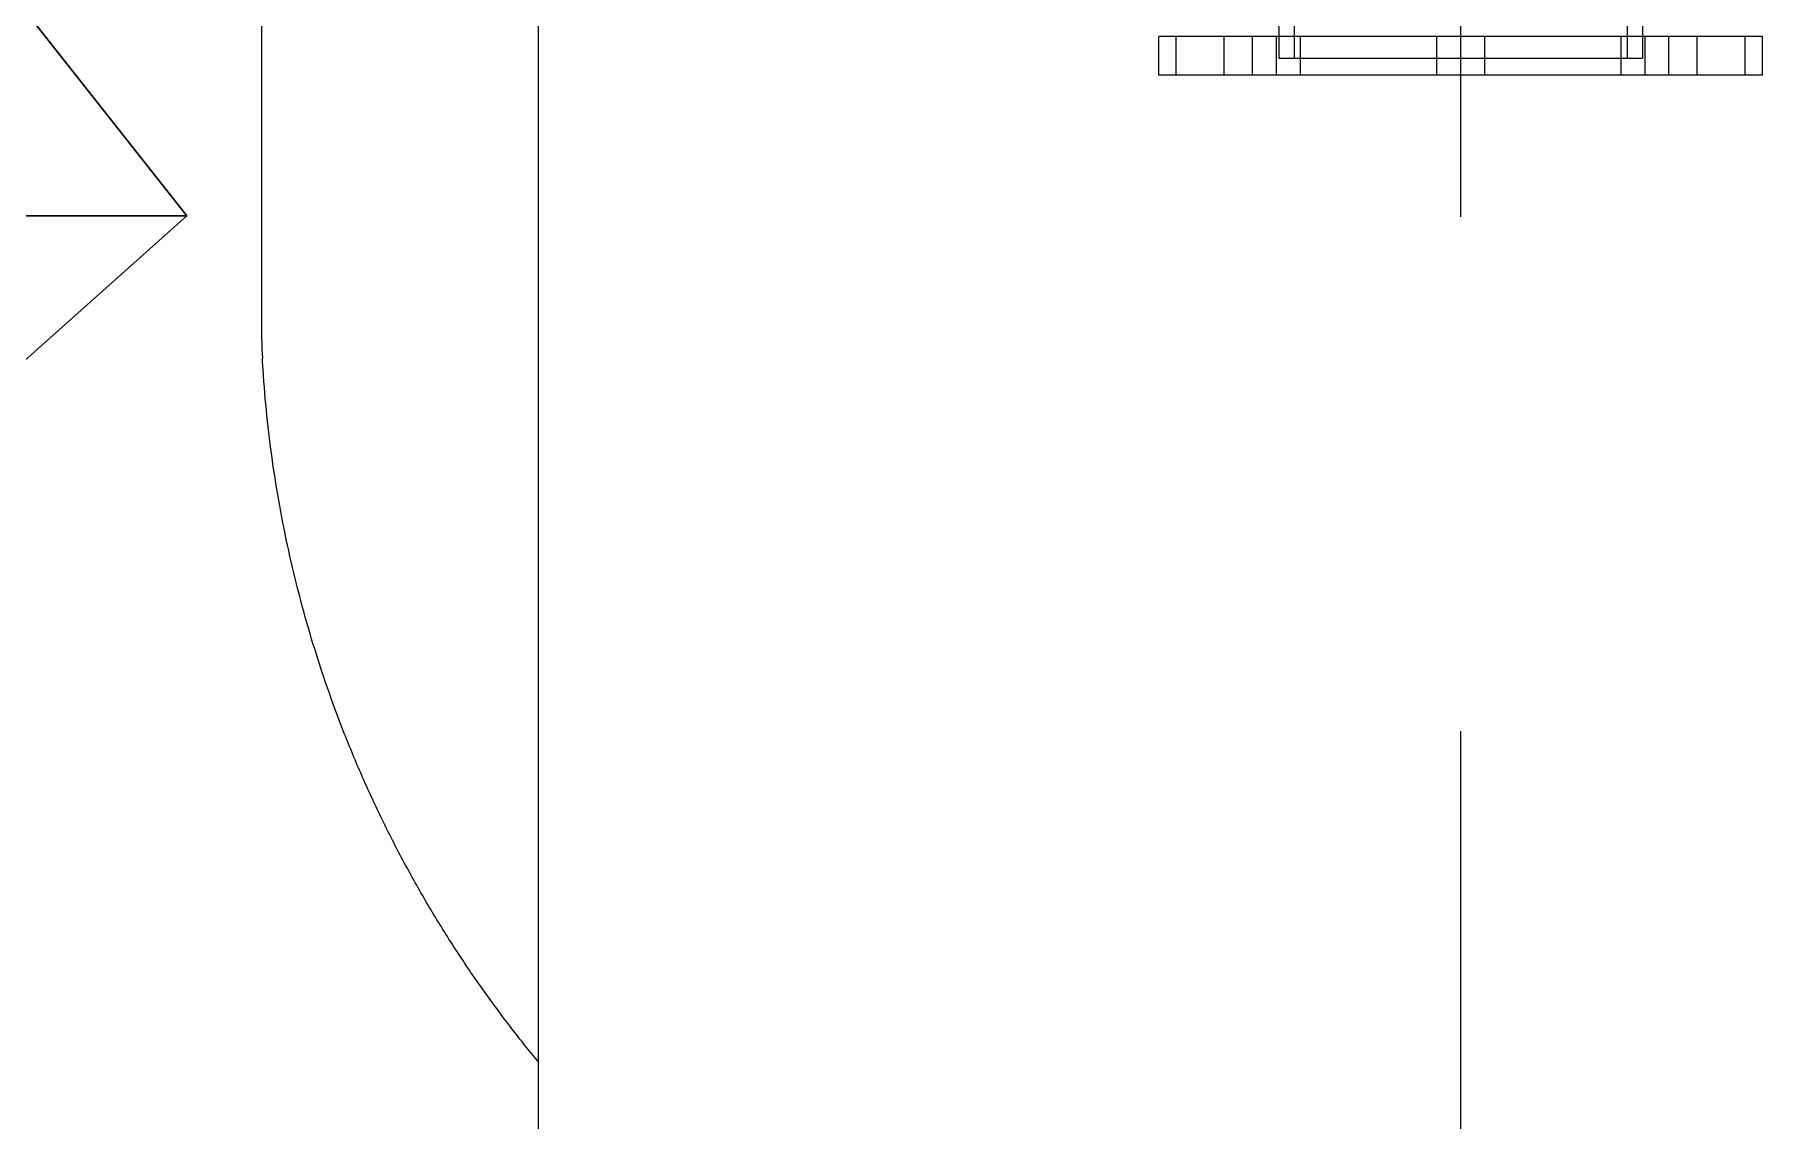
# Model space of a CAD drawing. Header units: metres. Extents: x 0 to 63075, y 0 to 44550.
# Drawn here: x 40643 to 41443, y 29946 to 30449 of the extents above; entities that cross this region are included whole.
import ezdxf

# ---------------------------------------------------------------- set-up
doc = ezdxf.new("R2010")
doc.units = ezdxf.units.M
doc.header["$LTSCALE"] = 75
doc.linetypes.add('CENTER2', pattern=[28.575, 19.05, -3.175, 3.175, -3.175])
for name, color, linetype in [('SC1', 7, 'CENTER2'), ('SDM', 7, 'Continuous'), ('SL1', 8, 'Continuous')]:
    doc.layers.add(name, color=color, linetype=linetype)

# ---------------------------------------------------------------- blocks, each defined once
blk = doc.blocks.new('A$C32abaae3')
at = {"layer": 'SL1', "extrusion": (2.28848e-17, 1, 0)}
for p, q in [((13826.13, 2799.64), (14329.34, 2161.58)), ((14329.34, 2161.58), (13826.13, 2799.64)), ((14364.15, 2103.91), (14364.15, 2618.91)), ((14492.15, 1553.91), (14492.15, 2511.91)), ((14329.34, 2161.58), (14212.03, 2161.58)), ((14212.03, 2161.58), (14329.34, 2161.58)), ((14329.34, 2161.58), (14247.28, 2088.29)), ((14247.28, 2088.29), (14329.34, 2161.58)), ((14364.15, 2103.91), (14364.15, 2099.8)), ((14364.15, 2099.8), (14364.38, 2095.71))]:
    blk.add_line(p, q, dxfattribs=at)
at = {"layer": 'SL1', "extrusion": (-1.9916e-16, 1, 0)}
for p, q in [((14842.11, 2456.66, 14766.72), (14842.11, 2234.66, 14766.72)), ((14996.19, 2456.66, 14766.72), (14996.19, 2234.66, 14766.72)), ((14835, 2271.46, 14766.72), (14835, 2244.66, 14766.72)), ((15003.3, 2271.46, 14766.72), (15003.3, 2244.66, 14766.72)), ((14865.69, 2244.66, 14766.72), (14779.45, 2244.66, 14766.72)), ((14779.45, 2226.66, 14766.72), (14779.45, 2244.66, 14766.72)), ((14787.4, 2226.66, 14766.72), (14787.4, 2244.66, 14766.72)), ((14809.6, 2226.66, 14766.72), (14809.6, 2244.66, 14766.72)), ((14822.74, 2226.66, 14766.72), (14822.74, 2244.66, 14766.72)), ((14833.81, 2226.66, 14766.72), (14833.81, 2244.66, 14766.72)), ((14835, 2244.66, 14766.72), (14835, 2234.66, 14766.72)), ((14844.94, 2226.66, 14766.72), (14844.94, 2244.66, 14766.72)), ((15058.85, 2244.66, 14766.72), (14865.69, 2244.66, 14766.72)), ((14908.05, 2226.66, 14766.72), (14908.05, 2244.66, 14766.72)), ((14930.25, 2226.66, 14766.72), (14930.25, 2244.66, 14766.72)), ((14993.37, 2226.66, 14766.72), (14993.37, 2244.66, 14766.72)), ((15003.3, 2244.66, 14766.72), (15003.3, 2234.66, 14766.72)), ((15004.5, 2226.66, 14766.72), (15004.5, 2244.66, 14766.72)), ((15015.57, 2226.66, 14766.72), (15015.57, 2244.66, 14766.72)), ((15028.7, 2226.66, 14766.72), (15028.7, 2244.66, 14766.72)), ((15050.9, 2226.66, 14766.72), (15050.9, 2244.66, 14766.72)), ((15058.85, 2226.66, 14766.72), (15058.85, 2244.66, 14766.72)), ((14835, 2234.66, 14766.72), (14919.15, 2234.66, 14766.72)), ((14919.15, 2234.66, 14766.72), (15003.3, 2234.66, 14766.72)), ((14865.69, 2226.66, 14766.72), (14779.45, 2226.66, 14766.72)), ((15058.85, 2226.66, 14766.72), (14865.69, 2226.66, 14766.72))]:
    blk.add_line(p, q, dxfattribs=at)
at = {"layer": 'SL1'}
blk.add_open_spline([(14492.15, 1769.88), (14490.11, 1772.34), (14488.1, 1774.82), (14481.69, 1782.82), (14477.39, 1788.4), (14469.01, 1799.73), (14464.92, 1805.47), (14456.97, 1817.1), (14453.1, 1823), (14445.6, 1834.93), (14441.95, 1840.96), (14434.91, 1853.16), (14431.5, 1859.33), (14424.91, 1871.79), (14421.74, 1878.09), (14415.63, 1890.79), (14412.7, 1897.2), (14407.08, 1910.12), (14404.39, 1916.64), (14399.26, 1929.76), (14396.82, 1936.38), (14392.19, 1949.69), (14390.01, 1956.39), (14385.89, 1969.87), (14383.95, 1976.64), (14380.34, 1990.27), (14378.67, 1997.11), (14375.58, 2010.86), (14374.16, 2017.77), (14371.6, 2031.63), (14370.44, 2038.58), (14368.4, 2052.52), (14367.51, 2059.52), (14366, 2073.53), (14365.38, 2080.55), (14364.7, 2090.29), (14364.53, 2093), (14364.38, 2095.71)], degree=3, knots=[486.611161, 486.611161, 486.611161, 486.611161, 496.198265, 496.198265, 517.337217, 517.337217, 538.476169, 538.476169, 559.615122, 559.615122, 580.754074, 580.754074, 601.893027, 601.893027, 623.031979, 623.031979, 644.170931, 644.170931, 665.309884, 665.309884, 686.448836, 686.448836, 707.587788, 707.587788, 728.726741, 728.726741, 749.865693, 749.865693, 771.004646, 771.004646, 792.143598, 792.143598, 813.28255, 813.28255, 834.421503, 834.421503, 842.565963, 842.565963, 842.565963, 842.565963], dxfattribs=at)

msp = doc.modelspace()

# ---------------------------------------------------------------- linework, layer by layer
at = {"layer": 'SC1'}
msp.add_line((41302.95, 28697.43), (41302.95, 42325.17), dxfattribs=at)

# ---------------------------------------------------------------- block references
at = {"layer": 'SDM'}
msp.add_blockref('A$C32abaae3', (26383.8, 28203.14), dxfattribs=at)

doc.saveas('drawing.dxf')
